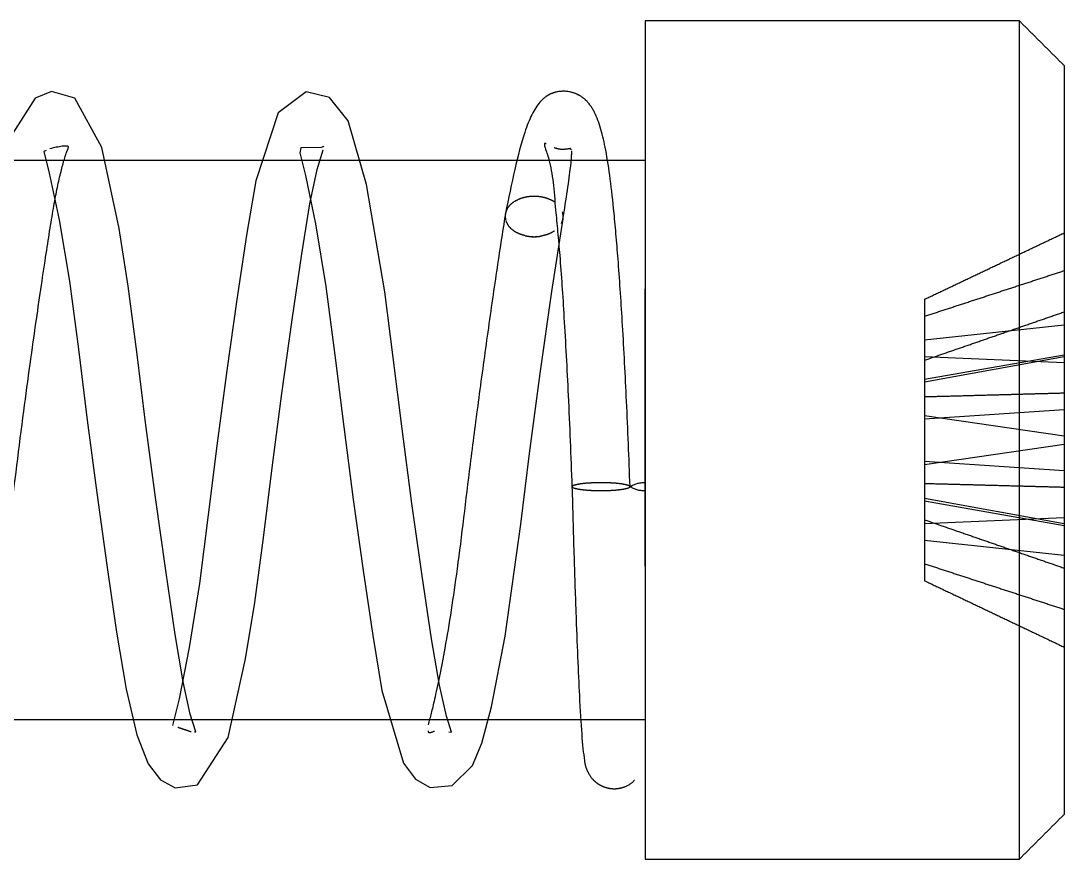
# Paper-space layout '2 DOOR PANEL LAYOUT - A1 Sheet' of a CAD drawing. Extents: x 50 to 825, y 22 to 486.
# Drawn here: x 473.636 to 475.179, y 462.609 to 463.849 of the extents above; entities that cross this region are included whole.
import ezdxf

# ---------------------------------------------------------------- set-up
doc = ezdxf.new("R2010")
doc.units = 0
doc.linetypes.add('HIDDEN', pattern=[0.375, 0.25, -0.125])
doc.layers.add('N-EQPM', color=3, linetype='Continuous', lineweight=25)

psp = doc.layouts.new('2 DOOR PANEL LAYOUT - A1 Sheet')

# ---------------------------------------------------------------- linework, layer by layer
at = {"layer": 'N-EQPM', "linetype": 'HIDDEN', "ltscale": 7}
for p, q in [((474.5594, 463.8488), (474.5594, 463.4906)), ((475.113, 463.4906), (475.113, 463.8488)), ((475.1792, 463.7827), (475.1792, 463.4627)), ((474.5594, 463.4906), (474.5594, 462.6092)), ((475.113, 462.6092), (475.113, 463.4906)), ((475.1792, 463.4627), (475.1792, 462.6754)), ((474.9726, 463.4371), (474.9726, 463.3774)), ((474.9726, 463.3774), (475.1792, 463.3993)), ((474.9726, 463.3774), (474.9726, 463.347)), ((474.9726, 463.3192), (475.1792, 463.3552)), ((474.9726, 463.3152), (475.1792, 463.3523)), ((474.9726, 463.3523), (475.1792, 463.3435)), ((474.9726, 463.347), (474.9726, 463.2931)), ((474.9726, 463.2931), (474.9726, 463.2653)), ((474.9726, 463.2605), (475.1792, 463.274)), ((474.9726, 463.2653), (474.9726, 463.1976)), ((474.9726, 463.2653), (475.1792, 463.2354)), ((474.9726, 463.1928), (475.1792, 463.2227)), ((474.9726, 463.1976), (475.1792, 463.1841)), ((474.9726, 463.1976), (474.9726, 463.1058)), ((474.9726, 463.1429), (475.1792, 463.1058)), ((474.9726, 463.1389), (475.1792, 463.1028)), ((474.9726, 463.1058), (475.1792, 463.1146)), ((474.9726, 463.1058), (474.9726, 463.0461)), ((474.9726, 463.0807), (475.1792, 463.0588)), ((474.9726, 463.0461), (474.9726, 463.021))]:
    psp.add_line(p, q, dxfattribs=at)
for points in [[(473.8926, 462.7976), (473.8948, 462.7975), (473.8864, 462.8234), (473.8758, 462.8714), (473.8642, 462.9416), (473.85, 463.0362), (473.8349, 463.1441), (473.8204, 463.2548), (473.8074, 463.3595), (473.7946, 463.4566), (473.7811, 463.542), (473.7554, 463.6618), (473.7157, 463.7344), (473.681, 463.7443), (473.6571, 463.7345), (473.624, 463.6827)], [(474.2691, 462.7973), (474.2727, 462.7971), (474.2653, 462.8205), (474.2549, 462.8663), (474.2434, 462.9349), (474.2293, 463.0282), (474.2143, 463.1351), (474.1997, 463.2457), (474.1866, 463.351), (474.174, 463.4483), (474.1469, 463.6067), (474.1198, 463.701), (474.0922, 463.7356), (474.0579, 463.7441), (474.0163, 463.7129), (473.9835, 463.6123), (473.9695, 463.5321), (473.9552, 463.437), (473.9405, 463.332), (473.9262, 463.2245), (473.9129, 463.1182), (473.8999, 463.0167), (473.885, 462.9223), (473.8698, 462.8465), (473.86, 462.807), (473.86, 462.807)], [(474.0841, 463.6628), (474.0841, 463.6629), (474.0798, 463.6614), (474.05, 463.661), (474.0485, 463.6538), (474.0569, 463.62), (474.0718, 463.5485), (474.0869, 463.4558), (474.1003, 463.3545), (474.1134, 463.2487), (474.1275, 463.141), (474.1422, 463.0359), (474.1564, 462.94), (474.17, 462.8587), (474.2019, 462.7513), (474.2198, 462.7274), (474.2413, 462.7152), (474.2736, 462.7182), (474.3041, 462.7475), (474.3179, 462.7806), (474.3321, 462.8343), (474.3522, 462.9392), (474.3754, 463.1046), (474.3884, 463.2091), (474.404, 463.3275), (474.4212, 463.4485), (474.4378, 463.556), (474.4378, 463.556)], [(473.6731, 463.6571), (473.6698, 463.6555), (473.6778, 463.6238), (473.6925, 463.5547), (473.7075, 463.4637), (473.721, 463.3632), (473.734, 463.2584), (473.748, 463.1509), (473.7628, 463.044), (473.7775, 462.945), (473.7915, 462.8605), (473.8074, 462.7928), (473.8243, 462.7502), (473.8423, 462.7267), (473.8642, 462.7149), (473.897, 462.719), (473.9424, 462.789), (473.9683, 462.9052), (473.9818, 462.9886), (473.9948, 463.0845), (474.0075, 463.1877), (474.0218, 463.298), (474.0369, 463.4067), (474.0514, 463.5042), (474.0633, 463.5781), (474.0741, 463.6292), (474.0828, 463.6581), (474.0828, 463.6581)]]:
    psp.add_lwpolyline(points, dxfattribs=at)
for centre, radius, start, end in [((474.3952, 463.5903), 0.0606, 256.9019, 279.0581), ((474.5562, 463.1328), 0.0328, 84.424, 123.9612), ((474.5562, 463.1872), 0.0328, 236.0388, 275.576)]:
    psp.add_arc(centre, radius, start, end, dxfattribs=at)
for points in [[(475.113, 463.8488), (474.5594, 463.8488)], [(475.1792, 463.7827), (475.113, 463.8488)], [(474.5594, 463.6422), (472.9065, 463.6422)], [(474.9726, 463.4371), (475.1792, 463.5353)], [(474.9726, 463.412), (475.1792, 463.4795)], [(474.9726, 463.347), (475.1792, 463.4185)], [(474.9726, 463.2931), (475.1792, 463.2987)], [(474.9726, 463.1649), (475.1792, 463.1594)], [(474.9726, 463.1111), (475.1792, 463.0396)], [(474.9726, 463.0461), (475.1792, 462.9786)], [(474.9726, 463.021), (475.1792, 462.9228)], [(472.9065, 462.8158), (474.5594, 462.8158)], [(473.8679, 462.8044), (473.8876, 462.7978)], [(475.113, 462.6092), (475.1792, 462.6754)], [(474.5594, 462.6092), (475.113, 462.6092)]]:
    psp.add_open_spline(points, degree=1, dxfattribs=at)
for points, knots in [([(474.537, 463.1601), (474.5354, 463.2023), (474.5322, 463.2832), (474.5262, 463.3962), (474.5201, 463.4901), (474.512, 463.5821), (474.503, 463.6571), (474.4891, 463.7078), (474.4759, 463.7281), (474.4644, 463.7378), (474.4476, 463.7454), (474.4309, 463.745), (474.4188, 463.7408), (474.4098, 463.7353), (474.3974, 463.7228), (474.3766, 463.682), (474.3617, 463.6084), (474.3526, 463.5639)], [0, 0, 0, 0, 0.101232, 0.193672, 0.276845, 0.351047, 0.472176, 0.573932, 0.620992, 0.640887, 0.656609, 0.686049, 0.702082, 0.716678, 0.745447, 0.846053, 1, 1, 1, 1]), ([(473.5673, 462.7994), (473.5722, 462.8195), (473.5819, 462.8586), (473.6003, 462.9606), (473.6188, 463.1011), (473.639, 463.266), (473.6577, 463.4012), (473.673, 463.5034), (473.6845, 463.5774), (473.6949, 463.6277), (473.7037, 463.6563), (473.7091, 463.6665), (473.6917, 463.6627), (473.6785, 463.6598)], [0, 0, 0, 0, 0.088123, 0.171629, 0.317233, 0.443667, 0.553817, 0.6431, 0.720103, 0.793933, 0.864434, 0.897824, 1, 1, 1, 1]), ([(474.4128, 463.667), (474.4124, 463.6673), (474.4073, 463.67), (474.4218, 463.6376), (474.4252, 463.5837), (474.4336, 463.4998), (474.4396, 463.4077), (474.446, 463.2908), (474.4493, 463.2052), (474.4511, 463.16)], [0, 0, 0, 0, 0.010995, 0.137487, 0.340348, 0.473529, 0.627709, 0.803334, 1, 1, 1, 1]), ([(474.45, 463.6579), (474.4497, 463.6589), (474.4494, 463.6604), (474.448, 463.6599), (474.4426, 463.6589), (474.4326, 463.6584), (474.428, 463.66), (474.4248, 463.6611)], [0, 0, 0, 0, 0.365436, 0.493496, 0.551072, 0.696514, 1, 1, 1, 1]), ([(474.4377, 463.5555), (474.4423, 463.585), (474.4501, 463.6341), (474.4506, 463.6501), (474.4508, 463.6565)], [0, 0, 0, 0, 0.599643, 1, 1, 1, 1]), ([(474.3651, 463.5813), (474.3684, 463.5832), (474.3745, 463.5868), (474.3821, 463.5883), (474.3856, 463.5891)], [0, 0, 0, 0, 0.54104, 1, 1, 1, 1]), ([(474.3856, 463.5891), (474.3894, 463.5895), (474.3972, 463.5903), (474.4049, 463.589), (474.4089, 463.5882)], [0, 0, 0, 0, 0.482041, 1, 1, 1, 1]), ([(474.4089, 463.5882), (474.4117, 463.5875), (474.4176, 463.5858), (474.4224, 463.5829), (474.425, 463.5814)], [0, 0, 0, 0, 0.468799, 1, 1, 1, 1]), ([(474.3549, 463.5702), (474.3538, 463.5676), (474.3515, 463.5622), (474.3525, 463.5566), (474.3531, 463.5537)], [0, 0, 0, 0, 0.474973, 1, 1, 1, 1]), ([(474.3549, 463.5702), (474.3562, 463.5723), (474.3587, 463.5764), (474.3631, 463.5797), (474.3651, 463.5813)], [0, 0, 0, 0, 0.516436, 1, 1, 1, 1]), ([(474.3525, 463.5635), (474.3482, 463.5359), (474.3397, 463.4814), (474.3259, 463.3851), (474.3126, 463.2879), (474.2972, 463.1701), (474.2822, 463.0402), (474.2642, 462.9232), (474.2476, 462.8431), (474.2412, 462.8189), (474.2384, 462.808)], [0, 0, 0, 0, 0.115909, 0.229283, 0.33702, 0.436772, 0.609798, 0.763435, 0.893554, 1, 1, 1, 1]), ([(474.4355, 463.5493), (474.4366, 463.5519), (474.4389, 463.5575), (474.4377, 463.5633), (474.4371, 463.5663)], [0, 0, 0, 0, 0.47451, 1, 1, 1, 1]), ([(474.3534, 463.5526), (474.3548, 463.5498), (474.3573, 463.5444), (474.3628, 463.5401), (474.3653, 463.5381)], [0, 0, 0, 0, 0.525178, 1, 1, 1, 1]), ([(474.3814, 463.5313), (474.3787, 463.532), (474.3728, 463.5337), (474.3679, 463.5366), (474.3653, 463.5381)], [0, 0, 0, 0, 0.468798, 1, 1, 1, 1]), ([(474.4252, 463.5382), (474.4219, 463.5363), (474.4158, 463.5327), (474.4082, 463.5312), (474.4047, 463.5304)], [0, 0, 0, 0, 0.54104, 1, 1, 1, 1]), ([(474.3814, 463.5313), (474.3845, 463.5307), (474.3901, 463.5296), (474.3981, 463.5295), (474.4027, 463.5302), (474.4047, 463.5304)], [0, 0, 0, 0, 0.405852, 0.733412, 1, 1, 1, 1]), ([(474.5594, 463.0426), (474.5594, 463.0816), (474.5594, 463.1682), (474.5594, 463.3161), (474.5594, 463.4072), (474.5594, 463.4525)], [0, 0, 0, 0, 0.291568, 0.648192, 1, 1, 1, 1]), ([(474.4511, 463.16), (474.4515, 463.1594), (474.4522, 463.1582), (474.4574, 463.1566), (474.464, 463.1555), (474.4727, 463.1545), (474.4828, 463.1539), (474.494, 463.1537), (474.5052, 463.1539), (474.5153, 463.1545), (474.524, 463.1555), (474.5307, 463.1566), (474.5357, 463.1582), (474.5377, 463.16), (474.5357, 463.1619), (474.5307, 463.1634), (474.524, 463.1646), (474.5153, 463.1656), (474.5052, 463.1662), (474.494, 463.1663), (474.4828, 463.1662), (474.4727, 463.1656), (474.464, 463.1646), (474.4574, 463.1634), (474.4522, 463.1619), (474.4515, 463.1607), (474.4511, 463.16)], [0, 0, 0, 0, 0.048425, 0.092132, 0.129987, 0.162524, 0.213058, 0.25, 0.286942, 0.337476, 0.370013, 0.407868, 0.451575, 0.5, 0.548425, 0.592132, 0.629987, 0.662524, 0.713058, 0.75, 0.786942, 0.837476, 0.870013, 0.907868, 0.951575, 1, 1, 1, 1]), ([(474.4511, 463.16), (474.452, 463.1266), (474.4538, 463.0616), (474.4575, 462.9524), (474.4624, 462.8322), (474.4671, 462.7671), (474.4715, 462.7429), (474.4791, 462.73), (474.486, 462.723), (474.493, 462.7183), (474.5021, 462.7145), (474.5126, 462.713), (474.5223, 462.7139), (474.5341, 462.7178), (474.541, 462.7225), (474.5433, 462.7259), (474.5434, 462.726)], [0, 0, 0, 0, 0.135127, 0.26252, 0.481428, 0.759255, 0.835175, 0.865571, 0.87988, 0.894131, 0.908741, 0.924067, 0.940467, 0.958208, 0.998743, 1, 1, 1, 1]), ([(474.2384, 462.7989), (474.2384, 462.7984), (474.2382, 462.7949), (474.2432, 462.7969), (474.2476, 462.7987)], [0, 0, 0, 0, 0.133596, 1, 1, 1, 1])]:
    psp.add_open_spline(points, degree=3, knots=knots, dxfattribs=at)

doc.saveas('drawing.dxf')
